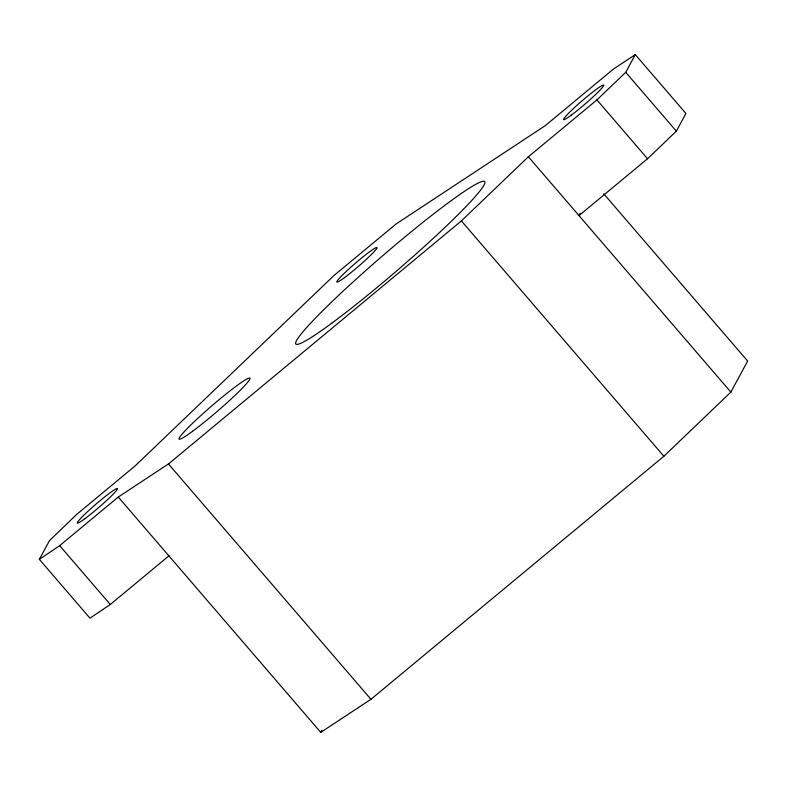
<?xml version="1.0" encoding="UTF-8"?>
<svg xmlns="http://www.w3.org/2000/svg" width="787" height="787" viewBox="0 0 787 787"><rect width="100%" height="100%" fill="white"/><g stroke="black" fill="none" stroke-linecap="round" stroke-linejoin="round"><path stroke-width="1.18" d="M168.89 555.868L110.298 604.485L89.974 618.179L39.35 559.341L49.404 540.748L76.467 514.59L135.059 465.983L333.983 275.509L396.107 223.97L545.165 125.723L613.712 68.853L635.296 54.628L685.92 113.456L676.348 131.163L647.544 158.738L578.996 215.608L580.157 213.474M39.35 559.341L59.674 545.647L118.266 497.04L168.457 463.956L461.398 220.911L528.382 156.78L596.92 99.91L625.724 72.325L635.296 54.628M118.266 497.04L320.752 732.372L321.883 730.277M320.752 732.372L370.943 699.289L663.874 456.253L730.857 392.113L747.65 361.056L603.786 193.848M625.724 72.325L676.348 131.163M596.92 99.91L647.544 158.738M528.382 156.78L730.857 392.113M461.398 220.911L663.874 456.253M168.457 463.956L370.943 699.289M59.674 545.647L110.298 604.485M331.799 323.172A124.612 10.31 -40.7 0 0 484.044 184.994A124.612 10.31 -40.7 0 0 355.065 280.142A124.612 10.31 -40.7 0 0 331.799 323.172M192.608 431.246A46.728 3.866 -40.7 0 0 249.695 379.432A46.728 3.866 -40.7 0 0 201.324 415.113A46.728 3.866 -40.7 0 0 192.608 431.246M344.47 277.634A26.483 2.194 -40.7 0 0 376.825 248.269A26.483 2.194 -40.7 0 0 349.418 268.485A26.483 2.194 -40.7 0 0 344.47 277.634M84.937 518.653A26.483 2.194 -40.7 0 0 117.293 489.288A26.483 2.194 -40.7 0 0 89.885 509.504A26.483 2.194 -40.7 0 0 84.937 518.653M571.214 115.197A26.483 2.194 -40.7 0 0 603.56 85.832A26.483 2.194 -40.7 0 0 576.153 106.058A26.483 2.194 -40.7 0 0 571.214 115.197"/></g></svg>
